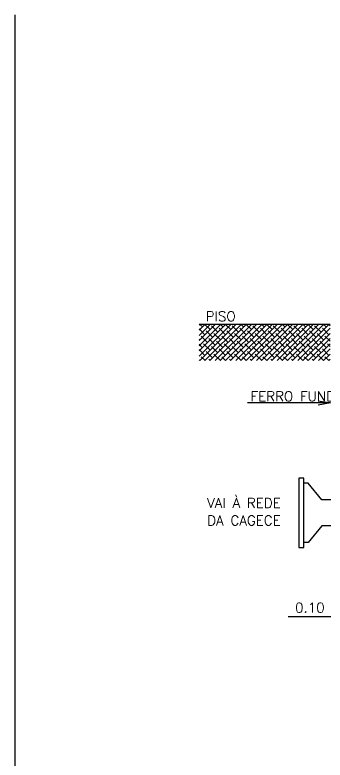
# Model space of a CAD drawing. Header units: millimetres. Extents: x 0 to 114, y 0 to 82.
# Drawn here: x 12.82 to 17.85, y 69.91 to 82.01 of the extents above; entities that cross this region are included whole.
import ezdxf

# ---------------------------------------------------------------- set-up
doc = ezdxf.new("R2010")
doc.units = ezdxf.units.MM
doc.linetypes.add('PHANTOM2', pattern=[1.25, 0.625, -0.125, 0.125, -0.125, 0.125, -0.125])
for name, color, linetype in [('ATERR', 4, 'PHANTOM2'), ('CAR-01', 252, 'Continuous'), ('DET-02', 2, 'Continuous'), ('INC-DETALHES', 7, 'Continuous'), ('INC-DETALHES-TXT', 7, 'Continuous'), ('TERRENO', 6, 'Continuous')]:
    doc.layers.add(name, color=color, linetype=linetype)
doc.styles.add('60-100', font='romans.shx', dxfattribs={"height": 0.16})
doc.styles.add('60-50', font='romans.shx', dxfattribs={"height": 0.08})
doc.styles.add('ROMANS', font='ROMANS.SHX', dxfattribs={"height": 0.15})
doc.dimstyles.new('SETAS50', dxfattribs={"dimtxt": 0.08, "dimasz": 0.1, "dimexe": 0.15, "dimexo": 0, "dimgap": 0.1, "dimtad": 1, "dimzin": 10, "dimdsep": 46, "dimtxsty": '60-50', "dimblk1": 'OPEN', "dimblk2": 'OPEN', "dimsah": 1, "dimcen": 0, "dimclrd": 8, "dimclre": 8, "dimclrt": 7, "dimadec": 0, "dimazin": 0, "dimtfac": 1, "dimtix": 1, "dimtmove": 2, "dimatfit": 3, "dimldrblk": 'OPEN', "dimfxl": 0.15, "dimtolj": 1, "dimtzin": 6, "dimarcsym": 0})

# ---------------------------------------------------------------- blocks, each defined once
blk = doc.blocks.new('_OPEN')
at = {"color": 0, "linetype": 'ByBlock'}
for p, q in [((-1, 0.167), (0, 0)), ((0, 0), (-1, -0.167)), ((0, 0), (-1, 0))]:
    blk.add_line(p, q, dxfattribs=at)
blk = doc.blocks.new('A$C2CB33482')
at = {"layer": 'ATERR', "linetype": 'Continuous'}
h = blk.add_hatch(dxfattribs=at)
h.set_pattern_fill('ANSI38', color=8, scale=0.237037, style=0)
h.set_pattern_definition([(45, (-20.920947, -3.36814), (-0.02095131, 0.02095131), []), (135, (-20.920947, -3.36814), (-0.062853936, 0.02095131), [0.07407407, -0.04444444])])
h.paths.add_polyline_path([(-1.2315, 0.9212), (-1.2315, 0.6246), (-0.1668, 0.6246), (-0.1668, 0.9212)])
at = {"layer": 'DET-02', "color": 7}
blk.add_lwpolyline([(-0.3804, -0.8932), (-0.3804, -0.3283), (-0.4213, -0.3283), (-0.4213, -0.8932)], close=True, dxfattribs=at)
at = {"layer": 'INC-DETALHES', "color": 7}
for p, q in [((-0.3453, -0.3688), (-0.3804, -0.3688)), ((-0.2342, -0.5057), (-0.3453, -0.3688)), ((0.1034, -0.5057), (-0.2342, -0.5057)), ((-0.2342, -0.716), (-0.3453, -0.8528)), ((0.1034, -0.716), (-0.2342, -0.716)), ((-0.3453, -0.8528), (-0.3804, -0.8528))]:
    blk.add_line(p, q, dxfattribs=at)
at = {"layer": 'INC-DETALHES-TXT', "color": 8}
blk.add_line((-0.5067, -1.4518), (1.6991, -1.4518), dxfattribs=at)
at = {"layer": 'TERRENO', "color": 254}
blk.add_line((-1.2315, 0.9212), (-0.1668, 0.9212), dxfattribs=at)
at = {"layer": 'INC-DETALHES-TXT', "color": 7, "style": 'ROMANS'}
for s, p in [('PISO', (-1.1772, 0.9441)), ('VAI À REDE', (-1.165, -0.5708)), ('DA CAGECE', (-1.165, -0.7127))]:
    blk.add_text(s, height=0.08, dxfattribs=at).set_placement(p)
at = {"layer": 'INC-DETALHES-TXT', "color": 7, "insert": (-0.8127, 0.3752), "char_height": 0.08, "width": 0.948571, "attachment_point": 1, "style": 'ROMANS'}
blk.add_mtext('FERRO FUNDIDO', dxfattribs=at)
at = {"layer": 'INC-DETALHES-TXT', "color": 7, "insert": (-0.3317, -1.3801), "char_height": 0.08, "attachment_point": 5, "style": '60-100'}
blk.add_mtext('\\A1;0.10', dxfattribs=at)
at = {"layer": 'INC-DETALHES-TXT', "color": 1}
blk.add_leader([(-0.1638, 0.2807), (-0.8368, 0.2807)], dimstyle='SETAS50', dxfattribs=at)

msp = doc.modelspace()

# ---------------------------------------------------------------- linework, layer by layer
at = {"layer": 'CAR-01'}
msp.add_line((12.815, 82.009), (12.815, 57.3), dxfattribs=at)

# ---------------------------------------------------------------- block references
at = {"layer": 'INC-DETALHES', "xscale": 2, "yscale": 2, "zscale": 2}
msp.add_blockref('A$C2CB33482', (18.267, 75.148), dxfattribs=at)

doc.saveas('drawing.dxf')
